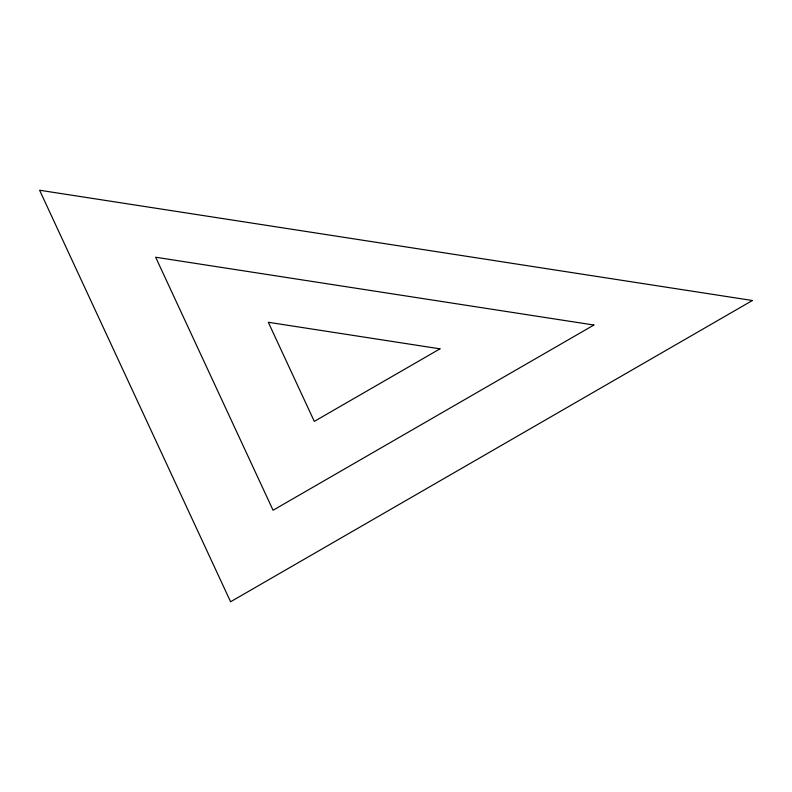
<?xml version="1.0" encoding="UTF-8"?>
<svg xmlns="http://www.w3.org/2000/svg" width="792" height="792" viewBox="0 0 792 792"><rect width="100%" height="100%" fill="white"/><g stroke="black" fill="none" stroke-linecap="round" stroke-linejoin="round"><path stroke-width="1.19" d="M439.986 348.836L314.305 421.393L268.3 322.275L439.986 348.836M593.881 325.027L273.072 510.246L155.648 257.232L593.881 325.027M752.4 300.505L230.591 601.762L39.6 190.238L752.4 300.505"/></g></svg>
